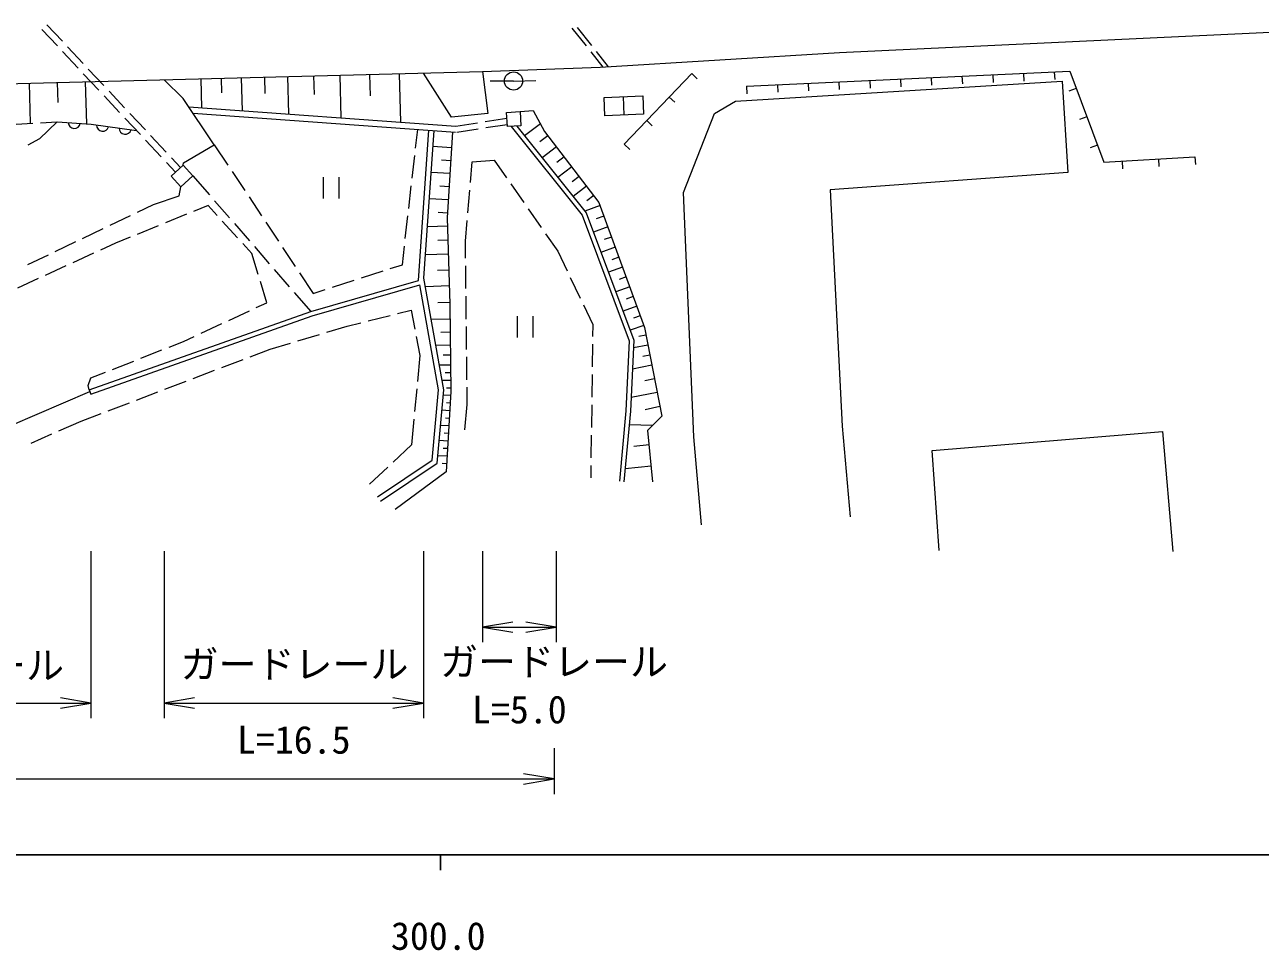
# Model space of a CAD drawing. Units: millimetres at full size, sheet at 1:1000; details may follow other scales. Extents: x 40000 to 680000, y 20000 to 380000.
# Drawn here: x 340612 to 421974, y 198715 to 259678 of the extents above; entities that cross this region are included whole.
import ezdxf
from ezdxf.enums import TextEntityAlignment as Align

# ---------------------------------------------------------------- set-up
doc = ezdxf.new("R2010")
doc.units = ezdxf.units.MM
doc.header["$LTSCALE"] = 1000
for name, color, linetype, lineweight in [('M-BGD', 7, 'Continuous', 13), ('M-STR-HTXT', 7, 'Continuous', 13), ('M-TTL-BAND', 7, 'Continuous', 25)]:
    doc.layers.add(name, color=color, linetype=linetype, lineweight=lineweight)
doc.styles.add('ＭＳ ゴシック', font='')
doc.styles.get('ＭＳ ゴシック').set_extended_font_data('MS Gothic')

# ---------------------------------------------------------------- blocks, each defined once
blk = doc.blocks.new('open_arrow')
at = {"color": 0, "linetype": 'Continuous', "lineweight": -2}
blk.add_lwpolyline([(7.5, 1.25), (0, 0), (7.5, -1.25)], dxfattribs=at)

msp = doc.modelspace()

# ---------------------------------------------------------------- linework, layer by layer
at = {"layer": 'M-BGD'}
for p, q in [((342066, 259678), (343091, 258584)), ((341737, 259371), (342763, 258276)), ((376642, 259455), (377574, 258280)), ((377000, 259486), (377933, 258311)), ((343433, 258219), (344458, 257124)), ((378244, 257919), (379042, 256914)), ((343104, 257911), (344130, 256816)), ((377885, 257888), (378680, 256887)), ((344471, 256451), (345497, 255356)), ((344800, 256759), (345825, 255664)), ((359633, 256304), (359664, 255072)), ((361357, 256348), (361429, 253548)), ((363317, 256398), (363353, 254998)), ((365277, 256448), (365359, 253265)), ((380094, 251811), (384534, 256461)), ((384534, 256461), (384895, 256116)), ((404358, 256375), (404381, 255876)), ((406384, 256468), (406407, 255969)), ((408411, 256561), (408434, 256062)), ((340907, 255824), (340975, 253184)), ((342756, 255872), (342789, 254551)), ((344604, 255919), (344675, 253142)), ((352207, 256114), (352256, 254208)), ((353542, 256148), (353566, 255195)), ((354876, 256182), (354931, 254015)), ((356392, 256221), (356420, 255137)), ((357909, 256260), (357972, 253797)), ((372802, 255970), (371265, 255959)), ((372802, 255970), (374267, 256001)), ((388146, 255630), (388169, 255131)), ((390173, 255723), (390196, 255224)), ((392199, 255817), (392222, 255317)), ((394225, 255910), (394248, 255410)), ((396252, 256003), (396275, 255503)), ((398278, 256096), (398301, 255596)), ((400305, 256189), (400328, 255689)), ((402331, 256282), (402354, 255783)), ((409844, 255485), (409376, 255309)), ((345839, 254991), (346864, 253896)), ((346167, 255299), (347192, 254204)), ((380080, 253730), (380036, 254939)), ((383054, 254911), (383415, 254566)), ((351411, 254269), (369001, 253003)), ((351696, 253847), (368972, 252604)), ((340047, 253133), (341154, 253193)), ((342760, 253281), (341592, 252161)), ((341653, 253221), (342760, 253281)), ((347206, 253531), (348231, 252437)), ((347534, 253839), (348559, 252744)), ((369001, 253003), (370435, 253220)), ((370929, 253295), (372364, 253512)), ((370971, 252897), (372386, 253111)), ((374572, 253140), (373529, 252359)), ((381574, 253361), (381936, 253016)), ((410546, 253612), (410077, 253436)), ((348901, 252379), (349926, 251284)), ((366352, 251555), (366491, 252782)), ((366542, 242839), (367220, 252730)), ((366903, 242987), (367569, 252705)), ((369061, 252607), (370476, 252822)), ((375062, 252358), (374537, 251956)), ((341592, 252161), (340818, 251739)), ((348573, 252072), (349598, 250977)), ((353096, 251774), (353997, 250418)), ((368720, 251579), (367497, 251656)), ((375625, 251624), (374690, 250906)), ((380094, 251811), (380456, 251466)), ((411247, 251739), (410778, 251563)), ((349940, 250612), (350545, 249965)), ((350268, 250919), (350873, 250273)), ((366126, 249568), (366295, 251059)), ((368666, 250723), (368055, 250761)), ((369960, 249282), (370076, 250642)), ((370076, 250642), (371525, 250759)), ((371525, 250759), (372330, 249602)), ((376128, 250969), (375660, 250610)), ((412868, 250688), (412898, 250189)), ((415269, 250833), (415299, 250334)), ((417670, 250979), (417700, 250480)), ((354274, 250002), (355105, 248753)), ((368613, 249867), (367380, 249944)), ((376630, 250314), (375720, 249616)), ((350781, 248413), (350896, 249002)), ((351687, 249730), (352785, 248466)), ((360271, 249634), (360271, 248234)), ((361321, 248234), (361321, 249634)), ((365900, 247581), (366070, 249071)), ((368559, 249004), (367942, 249042)), ((372616, 249192), (373474, 247961)), ((377118, 249677), (376663, 249328)), ((377606, 249041), (376722, 248363)), ((349099, 247829), (350781, 248413)), ((355382, 248337), (356212, 247088)), ((368504, 248141), (367262, 248219)), ((369791, 247289), (369918, 248783)), ((378080, 248422), (377638, 248083)), ((348038, 247324), (349099, 247829)), ((352686, 247772), (351726, 247380)), ((353282, 247118), (352686, 247772)), ((353112, 248088), (354096, 246955)), ((373759, 247551), (374617, 246320)), ((378497, 247772), (377488, 247404)), ((346232, 246464), (347586, 247109)), ((351263, 247191), (349874, 246625)), ((354629, 245640), (353618, 246749)), ((354423, 246578), (355407, 245445)), ((356489, 246671), (357320, 245422)), ((365674, 245594), (365844, 247084)), ((368450, 247271), (367828, 247310)), ((369632, 245431), (369748, 246791)), ((378755, 247065), (378250, 246881)), ((344426, 245605), (345780, 246249)), ((349411, 246436), (348022, 245869)), ((368447, 246400), (367134, 246359)), ((374902, 245909), (375708, 244753)), ((379012, 246359), (378061, 246012)), ((342620, 244745), (343974, 245390)), ((346599, 245289), (345598, 244830)), ((347559, 245681), (346599, 245289)), ((355561, 244617), (354965, 245270)), ((355734, 245067), (356718, 243935)), ((357596, 245006), (358427, 243757)), ((365479, 243870), (365618, 245097)), ((368475, 245481), (367819, 245461)), ((369645, 244294), (369632, 245431)), ((379497, 245027), (378559, 244685)), ((379255, 245693), (378779, 245520)), ((340814, 243886), (342168, 244530)), ((345143, 244622), (343780, 243997)), ((355989, 243232), (355561, 244617)), ((368503, 244563), (367008, 244517)), ((375708, 244753), (376323, 243473)), ((379737, 244370), (379268, 244199)), ((343325, 243789), (341961, 243164)), ((357045, 243557), (358029, 242424)), ((358704, 243340), (359605, 241985)), ((362780, 243004), (364208, 243462)), ((364684, 243615), (365479, 243870)), ((368535, 243516), (367788, 243493)), ((369666, 242294), (369650, 243794)), ((379976, 243714), (379050, 243376)), ((341507, 242956), (340143, 242331)), ((356565, 241369), (356137, 242754)), ((360876, 242393), (362304, 242851)), ((368568, 242469), (367004, 242421)), ((376540, 243022), (377189, 241670)), ((380212, 243065), (379749, 242897)), ((358356, 242047), (359454, 240782)), ((359605, 241985), (360400, 242240)), ((369688, 240294), (369672, 241794)), ((380449, 242417), (379535, 242084)), ((380682, 241777), (380225, 241611)), ((354046, 240201), (355407, 240832)), ((355861, 241042), (356565, 241369)), ((365162, 240657), (366053, 240879)), ((366053, 240879), (366297, 239629)), ((368601, 241375), (367820, 241351)), ((377406, 241219), (378021, 239939)), ((380915, 241138), (380013, 240809)), ((361847, 239828), (362737, 240050)), ((363222, 240172), (364677, 240535)), ((368615, 240280), (367389, 240268)), ((373047, 240486), (373047, 239086)), ((374097, 239086), (374097, 240486)), ((381145, 240507), (380694, 240342)), ((352232, 239359), (353593, 239990)), ((358593, 238853), (360030, 239284)), ((360509, 239427), (361847, 239828)), ((368624, 239422), (368011, 239416)), ((369710, 238294), (369693, 239794)), ((378021, 239939), (378010, 239141)), ((381375, 239876), (380485, 239551)), ((381523, 239231), (381059, 239140)), ((350114, 238443), (351074, 238822)), ((351074, 238822), (351778, 239149)), ((356776, 238309), (358114, 238710)), ((366393, 239138), (366637, 237888)), ((368633, 238564), (367695, 238555)), ((378003, 238641), (377982, 237141)), ((381651, 238581), (380700, 238394)), ((348254, 237708), (349649, 238259)), ((353585, 237094), (354987, 237628)), ((355454, 237806), (356776, 238309)), ((366637, 237888), (366475, 236188)), ((368639, 237908), (368171, 237904)), ((369731, 236295), (369715, 237794)), ((381781, 237915), (381306, 237822)), ((344970, 236410), (345929, 236789)), ((346394, 236973), (347789, 237524)), ((351716, 236382), (353118, 236916)), ((368646, 237252), (367930, 237245)), ((381912, 237249), (380630, 236998)), ((344783, 235911), (344970, 236410)), ((349847, 235670), (351249, 236204)), ((368656, 236249), (368109, 236244)), ((368651, 236751), (368293, 236747)), ((377975, 236642), (377955, 235142)), ((382088, 236352), (381447, 236226)), ((344864, 235633), (344783, 235911)), ((344864, 235633), (344964, 235351)), ((347978, 234958), (349380, 235492)), ((366428, 235691), (366285, 234197)), ((368648, 235250), (368184, 235275)), ((368661, 235749), (368388, 235747)), ((369749, 234658), (369737, 235795)), ((382263, 235455), (380536, 235116)), ((346109, 234246), (347511, 234780)), ((368621, 234751), (368389, 234763)), ((369585, 232999), (369749, 234658)), ((377948, 234642), (377927, 233142)), ((382445, 234526), (381463, 234313)), ((342863, 232923), (344321, 233565)), ((344321, 233565), (345642, 234068)), ((366238, 233700), (366076, 232000)), ((368593, 234251), (368092, 234279)), ((368566, 233752), (368315, 233766)), ((341033, 232118), (342405, 232722)), ((368538, 233253), (368001, 233282)), ((368511, 232754), (368242, 232768)), ((381952, 233271), (380410, 233315)), ((366076, 232000), (364880, 230874)), ((368483, 232254), (367909, 232286)), ((377920, 232642), (377899, 231142)), ((381725, 232000), (380725, 231903)), ((368428, 231256), (367817, 231290)), ((368456, 231755), (368168, 231771)), ((364515, 230531), (363319, 229406)), ((368401, 230757), (368095, 230773)), ((377892, 230642), (377881, 229844)), ((381861, 230600), (380149, 230434))]:
    msp.add_line(p, q, dxfattribs=at)
for points in [[(370752, 256588), (378512, 256881), (394266, 257851), (424500, 259273)], [(306147, 254934), (370752, 256588), (371105, 253822), (368721, 253589), (366866, 256489)], [(388146, 255630), (409424, 256608), (411667, 250615), (417670, 250979)], [(351043, 250430), (351060, 250583), (353096, 251774), (351045, 254812), (349791, 256052)], [(385185, 226743), (384665, 232532), (383987, 248633), (386025, 253839), (387416, 254649), (408918, 255966), (409295, 249942), (393659, 248794), (394448, 233247), (394962, 227265)], [(373232, 253953), (374093, 254018), (374841, 252647), (378424, 247974), (381423, 239744), (382568, 233902), (381633, 232944), (381960, 229579)], [(342760, 253281), (344990, 253119), (347977, 252708)], [(368785, 252617), (368430, 246948), (368605, 241266), (368664, 235526), (368371, 230225), (364998, 227745)], [(372647, 252982), (377320, 247134), (380423, 238864), (380192, 234243), (379772, 229606)], [(373014, 253003), (377584, 247284), (380725, 238911), (380492, 234222), (380071, 229579)], [(344864, 235633), (359454, 240782), (366542, 242839)], [(344964, 235351), (359546, 240496), (366626, 242550)], [(363850, 228584), (367439, 231001), (367865, 235619), (366626, 242550)], [(364046, 228294), (367772, 230804), (368217, 235634), (366903, 242987)], [(326172, 226131), (329491, 228203), (334538, 230945), (339695, 233282), (344904, 235522)], [(400819, 225053), (400368, 231627), (415529, 232881), (416205, 224985)]]:
    msp.add_lwpolyline(points, dxfattribs=at)
for points in [[(378759, 254892), (381325, 254986), (381369, 253777), (378804, 253683)], [(372341, 253903), (373232, 253953), (373285, 253019), (372395, 252968)], [(351043, 250430), (351687, 249730), (350896, 249002), (350252, 249701)]]:
    msp.add_lwpolyline(points, close=True, dxfattribs=at)
msp.add_circle((372802, 255970), 600, dxfattribs=at)
for centre, start, end in [((343879, 253253), 183.47885, 348.22255), ((345747, 253069), 179.79412, 344.53782), ((347233, 252864), 179.79412, 344.53782)]:
    msp.add_arc(centre, 404, start, end, dxfattribs=at)
at = {"layer": 'M-STR-HTXT'}
for p, q in [((344961, 225000), (344961, 214000)), ((349791, 225000), (349791, 214000)), ((366866, 225000), (366866, 214000)), ((370752, 225000), (370752, 219000)), ((375617, 225000), (375617, 219000)), ((370752, 220000), (375617, 220000)), ((325390, 215000), (344961, 215000)), ((349791, 215000), (366866, 215000)), ((375467, 212017), (375467, 209000)), ((232068, 210000), (375467, 210000))]:
    msp.add_line(p, q, dxfattribs=at)
at = {"layer": 'M-TTL-BAND'}
for p, q in [((40000, 205000), (579000, 205000)), ((368000, 205000), (368000, 204000))]:
    msp.add_line(p, q, dxfattribs=at)

# ---------------------------------------------------------------- block references
at = {"layer": 'M-STR-HTXT', "xscale": 267, "yscale": 267}
for p in [(370752, 220000), (349791, 215000)]:
    msp.add_blockref('open_arrow', p, dxfattribs=at)
at = {"layer": 'M-STR-HTXT', "xscale": 267, "yscale": 267, "rotation": 180}
for p in [(375617, 220000), (344961, 215000), (366866, 215000), (375467, 210000)]:
    msp.add_blockref('open_arrow', p, dxfattribs=at)

# ---------------------------------------------------------------- texts
at = {"layer": 'M-STR-HTXT', "style": 'ＭＳ ゴシック'}
for s, p in [('ガードレール', (335702, 216021)), ('ガードレール', (358382, 216093)), ('ガードレール', (375467, 216249)), ('L=5.0', (373184, 213110)), ('L=16.5', (358328, 211116))]:
    msp.add_text(s, height=1833, dxfattribs=at).set_placement(p, align=Align.BOTTOM_CENTER)
at = {"layer": 'M-TTL-BAND', "style": 'ＭＳ ゴシック'}
msp.add_text('300.0', height=1833, dxfattribs=at).set_placement((367844, 198195), align=Align.BOTTOM_CENTER)

doc.saveas('drawing.dxf')
